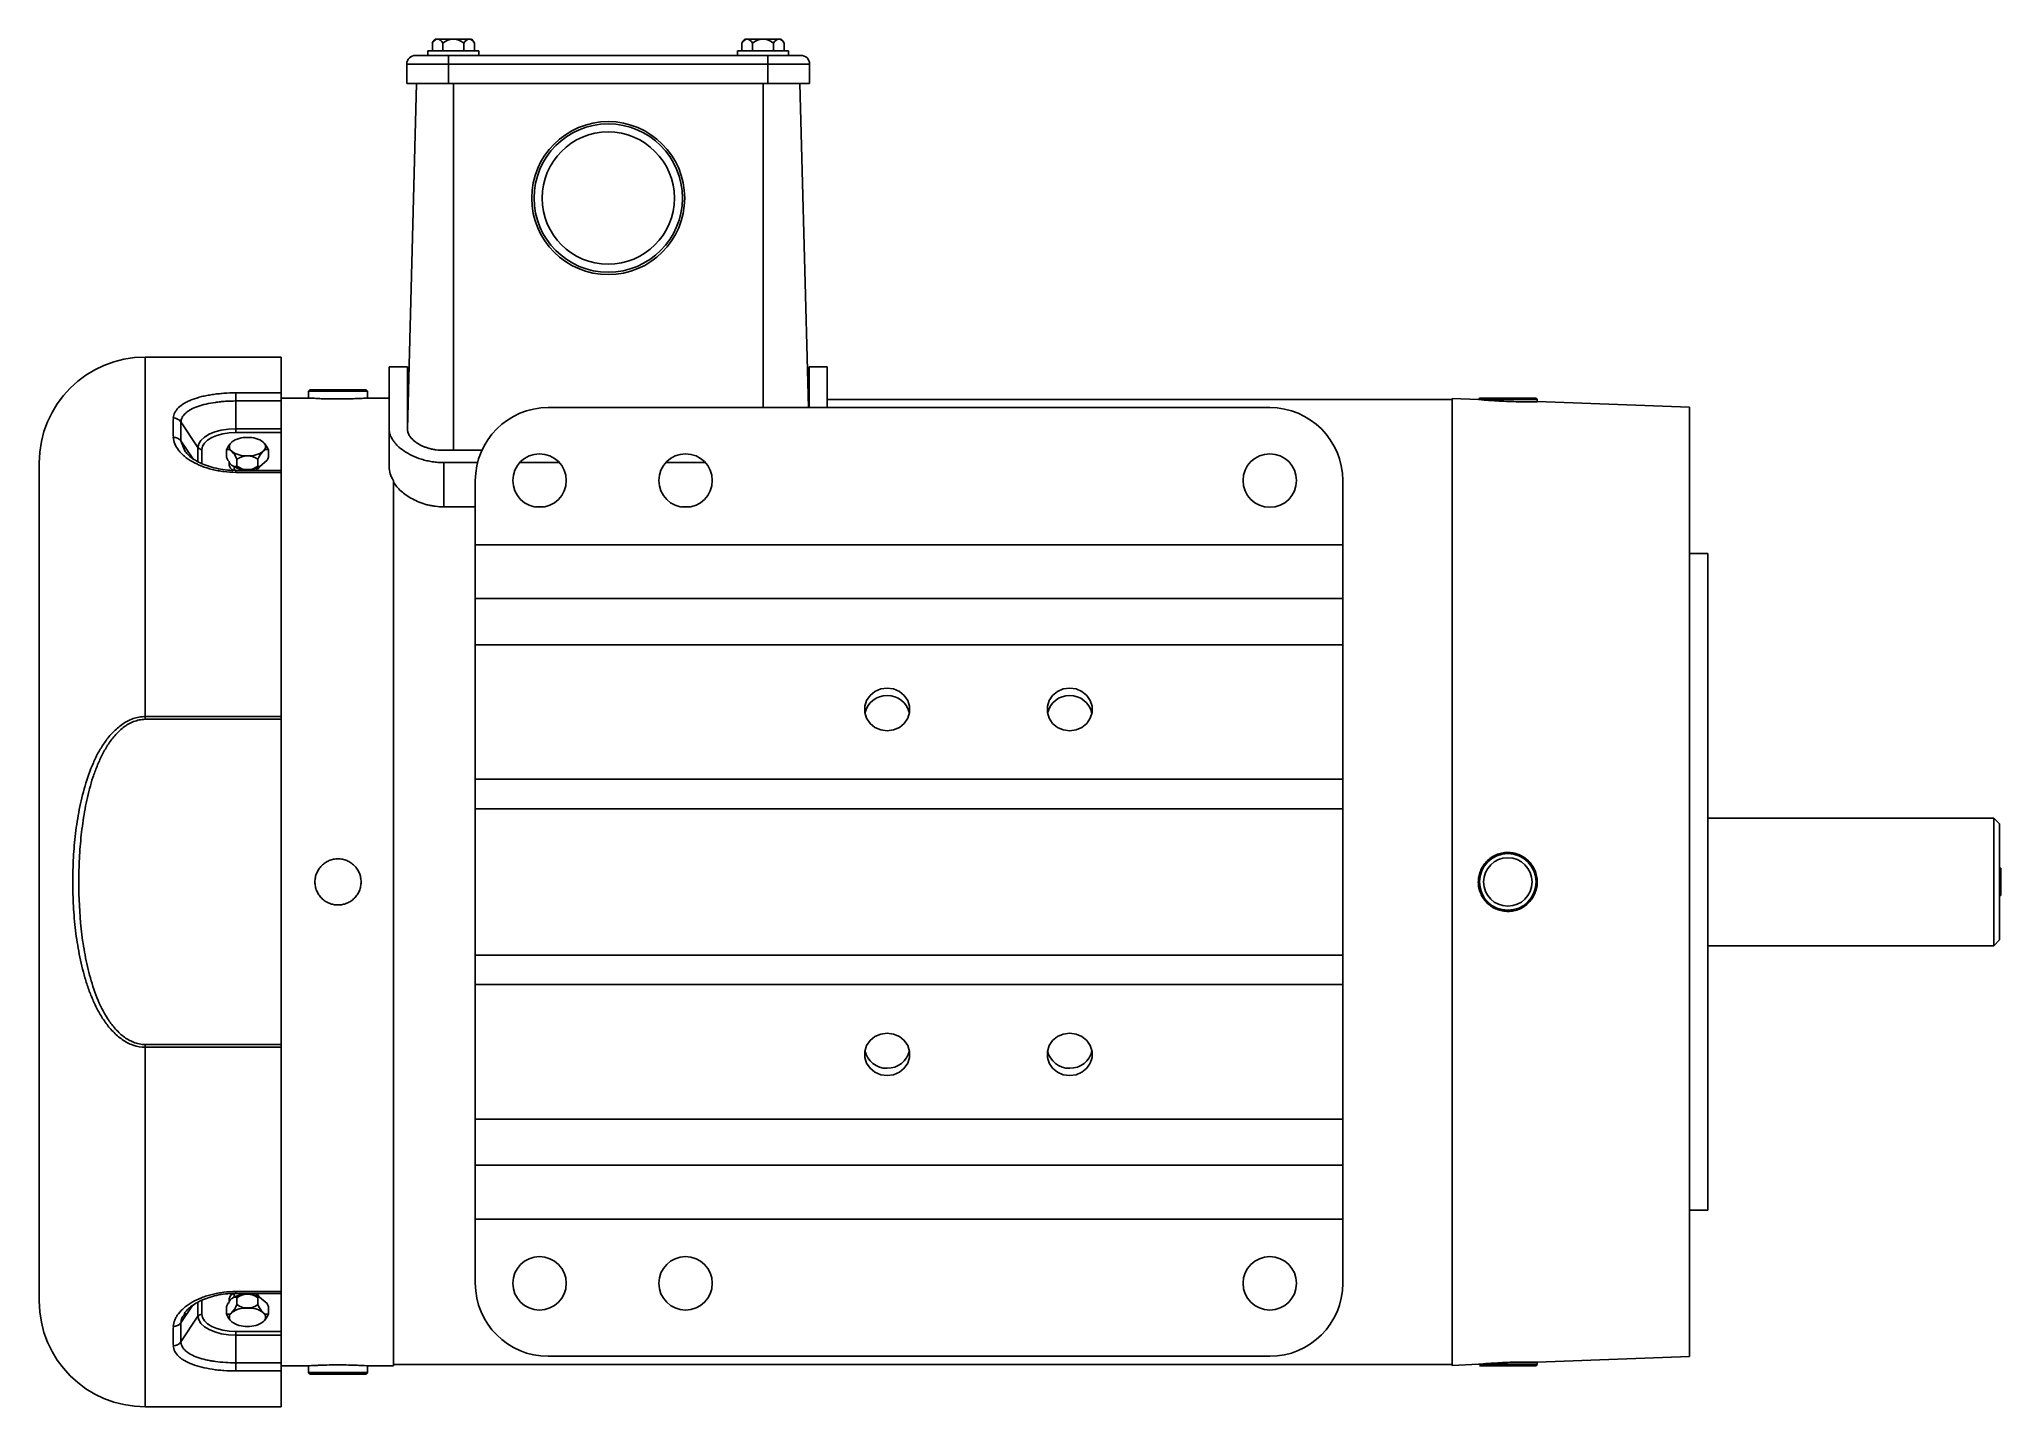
# Paper-space layout '_Bottom' of a CAD drawing. Header units: inches. Extents: x -6.1 to 7.4, y -3.6 to 5.8.
import ezdxf

# ---------------------------------------------------------------- set-up
doc = ezdxf.new("R2010")
doc.units = ezdxf.units.IN
doc.header["$MEASUREMENT"] = 0

psp = doc.layouts.new('_Bottom')

# ---------------------------------------------------------------- linework, layer by layer
at = {"color": 7, "linetype": 'Continuous', "lineweight": 25}
for p, q in [((-3.474, 5.663), (-0.836, 5.663)), ((-3.389, 5.694), (-3.389, 5.663)), ((-3.041, 5.694), (-3.389, 5.694)), ((-3.359, 5.747), (-3.359, 5.694)), ((-3.34, 5.773), (-3.09, 5.773)), ((-3.287, 5.747), (-3.287, 5.694)), ((-3.248, 5.47), (-3.248, 5.663)), ((-3.143, 5.747), (-3.143, 5.694)), ((-3.071, 5.747), (-3.071, 5.694)), ((-3.041, 5.663), (-3.041, 5.694)), ((-1.269, 5.694), (-1.269, 5.663)), ((-0.921, 5.694), (-1.269, 5.694)), ((-1.239, 5.747), (-1.239, 5.694)), ((-1.22, 5.773), (-0.97, 5.773)), ((-1.167, 5.747), (-1.167, 5.694)), ((-1.062, 5.47), (-1.062, 5.663)), ((-1.023, 5.747), (-1.023, 5.694)), ((-0.951, 5.747), (-0.951, 5.694)), ((-0.921, 5.663), (-0.921, 5.694)), ((-0.777, 5.603), (-3.534, 5.603)), ((-3.534, 5.47), (-3.534, 5.603)), ((-0.777, 5.47), (-0.777, 5.603)), ((-3.534, 5.47), (-0.777, 5.47)), ((-3.53, 3.102), (-3.467, 5.47)), ((-3.215, 2.957), (-3.215, 5.47)), ((-1.095, 3.25), (-1.095, 5.47)), ((-0.784, 3.25), (-0.843, 5.47)), ((-4.395, 3.596), (-5.325, 3.596)), ((-5.325, 3.596), (-5.325, 1.114)), ((-4.395, -3.596), (-4.395, 3.596)), ((-3.53, 3.53), (-3.655, 3.53)), ((-3.655, 3.53), (-3.655, 2.843)), ((-3.53, 3.53), (-3.53, 3.103)), ((-0.655, 3.53), (-0.78, 3.53)), ((-0.78, 3.53), (-0.78, 3.25)), ((-0.655, 3.53), (-0.655, 3.25)), ((-4.198, 3.372), (-4.207, 3.362)), ((-4.207, 3.362), (-4.207, 3.315)), ((-3.803, 3.362), (-4.207, 3.362)), ((-4.198, 3.372), (-3.813, 3.372)), ((-3.803, 3.362), (-3.813, 3.372)), ((-3.803, 3.315), (-3.803, 3.362)), ((-4.705, 3.35), (-4.395, 3.35)), ((-4.705, 3.35), (-4.705, 3.079)), ((-4.395, 3.295), (-4.705, 3.295)), ((-4.204, 3.315), (-4.395, 3.315)), ((-3.655, 3.315), (-3.806, 3.315)), ((-3.523, 3.34), (-3.53, 3.34)), ((-2.565, 3.25), (2.375, 3.25)), ((-0.78, 3.34), (-0.787, 3.34)), ((3.625, 3.306), (-0.655, 3.306)), ((3.804, 3.305), (3.625, 3.312)), ((3.625, 3.312), (3.625, -3.312)), ((3.812, 3.315), (3.803, 3.306)), ((4.207, 3.305), (3.804, 3.305)), ((3.812, 3.315), (4.198, 3.315)), ((4.207, 3.305), (4.198, 3.315)), ((5.25, 3.252), (4.205, 3.291)), ((4.207, 3.29), (4.207, 3.305)), ((5.25, -3.252), (5.25, 3.252)), ((-5.081, 3.151), (-4.964, 2.976)), ((-4.705, 3.105), (-4.395, 3.105)), ((-5.081, 3.021), (-5.055, 2.953)), ((-5.081, 3.021), (-5, 2.901)), ((-4.964, 2.879), (-4.964, 2.976)), ((-4.938, 2.963), (-4.938, 2.867)), ((-4.769, 2.959), (-4.769, 2.91)), ((-4.395, 3.079), (-4.705, 3.079)), ((-4.481, 2.959), (-4.481, 2.91)), ((-3.02, 2.957), (-3.28, 2.957)), ((-6.051, -2.87), (-6.051, 2.87)), ((-4.75, 2.881), (-4.759, 2.889)), ((-4.75, 2.881), (-4.75, 2.855)), ((-4.715, 2.844), (-4.715, 2.822)), ((-4.697, 2.896), (-4.697, 2.848)), ((-4.553, 2.896), (-4.553, 2.848)), ((-4.542, 2.844), (-4.491, 2.889)), ((-4.542, 2.844), (-4.542, 2.844)), ((-3.05, 2.873), (-3.28, 2.873)), ((-3.28, 2.873), (-3.28, 2.57)), ((-2.49, 2.873), (-2.76, 2.873)), ((-1.49, 2.873), (-1.76, 2.873)), ((-4.395, 2.819), (-4.705, 2.819)), ((-4.705, 2.819), (-4.705, 2.806)), ((-4.395, 2.806), (-4.705, 2.806)), ((-3.625, 2.749), (-3.625, -3.315)), ((-3.065, 2.75), (-3.065, -2.75)), ((2.875, 2.75), (2.875, -2.75)), ((-3.28, 2.57), (-3.065, 2.57)), ((-2.653, 2.57), (-2.597, 2.57)), ((-1.653, 2.57), (-1.597, 2.57)), ((-3.065, 2.31), (2.875, 2.31)), ((5.375, 2.249), (5.25, 2.249)), ((5.375, -2.249), (5.375, 2.249)), ((-3.065, 1.941), (2.875, 1.941)), ((-3.065, 1.625), (2.875, 1.625)), ((-5.325, 1.133), (-4.395, 1.133)), ((-4.395, 1.114), (-5.325, 1.114)), ((-3.065, 0.703), (2.875, 0.703)), ((-3.065, 0.501), (2.875, 0.501)), ((7.332, 0.437), (5.375, 0.437)), ((7.372, 0.397), (7.332, 0.437)), ((7.332, -0.437), (7.332, 0.437)), ((7.372, 0.397), (7.372, -0.397)), ((7.372, 0.094), (7.38, 0.094)), ((7.38, 0.094), (7.38, -0.094)), ((7.372, -0.094), (7.38, -0.094)), ((7.332, -0.437), (7.372, -0.397)), ((-3.065, -0.501), (2.875, -0.501)), ((5.375, -0.437), (7.332, -0.437)), ((-3.065, -0.703), (2.875, -0.703)), ((-5.325, -1.114), (-5.325, -3.596)), ((-5.325, -1.114), (-4.395, -1.114)), ((-4.395, -1.133), (-5.325, -1.133)), ((-3.065, -1.625), (2.875, -1.625)), ((-3.065, -1.941), (2.875, -1.941)), ((5.25, -2.249), (5.375, -2.249)), ((-3.065, -2.31), (2.875, -2.31)), ((-4.705, -2.806), (-4.395, -2.806)), ((-4.705, -2.806), (-4.705, -2.819)), ((-4.705, -2.819), (-4.395, -2.819)), ((-5.081, -3.021), (-5.001, -2.902)), ((-5.05, -2.953), (-5.055, -2.96)), ((-4.964, -2.976), (-4.964, -2.879)), ((-4.938, -2.866), (-4.938, -2.963)), ((-4.769, -2.959), (-4.769, -2.91)), ((-4.75, -2.881), (-4.759, -2.889)), ((-4.75, -2.881), (-4.75, -2.855)), ((-4.715, -2.822), (-4.715, -2.844)), ((-4.697, -2.896), (-4.697, -2.848)), ((-4.553, -2.896), (-4.553, -2.848)), ((-4.542, -2.844), (-4.491, -2.889)), ((-4.542, -2.844), (-4.542, -2.844)), ((-4.481, -2.959), (-4.481, -2.91)), ((-5.081, -3.151), (-4.964, -2.976)), ((-4.705, -3.079), (-4.395, -3.079)), ((-4.705, -3.35), (-4.705, -3.079)), ((-4.395, -3.105), (-4.705, -3.105)), ((-4.705, -3.295), (-4.395, -3.295)), ((-4.395, -3.35), (-4.705, -3.35)), ((-4.395, -3.315), (-4.204, -3.315)), ((-4.207, -3.315), (-4.207, -3.362)), ((-3.806, -3.315), (-3.625, -3.315)), ((-3.803, -3.362), (-3.803, -3.315)), ((-3.625, -3.306), (3.625, -3.306)), ((-2.565, -3.25), (2.375, -3.25)), ((3.625, -3.312), (3.804, -3.305)), ((3.804, -3.305), (4.207, -3.305)), ((4.198, -3.315), (3.812, -3.315)), ((4.198, -3.315), (4.207, -3.305)), ((4.206, -3.29), (5.25, -3.252)), ((4.207, -3.305), (4.207, -3.29)), ((-4.207, -3.362), (-4.198, -3.372)), ((-4.207, -3.362), (-3.803, -3.362)), ((-3.813, -3.372), (-4.198, -3.372)), ((-3.813, -3.372), (-3.803, -3.362)), ((-5.325, -3.596), (-4.395, -3.596))]:
    psp.add_line(p, q, dxfattribs=at)
at = {"color": 7, "linetype": 'Continuous', "lineweight": 25, "flags": 128}
for points in [[(-4.964, 2.976), (-4.959, 3.001), (-4.944, 3.025), (-4.92, 3.048), (-4.888, 3.067), (-4.849, 3.083), (-4.804, 3.095), (-4.755, 3.103), (-4.705, 3.105)], [(-4.705, 3.079), (-4.75, 3.077), (-4.794, 3.07), (-4.834, 3.059), (-4.87, 3.045), (-4.898, 3.027), (-4.92, 3.007), (-4.933, 2.985), (-4.938, 2.963)], [(-4.569, 2.819), (-4.557, 2.827), (-4.542, 2.844)], [(-0.245, 1.036), (-0.201, 1.042), (-0.161, 1.059), (-0.128, 1.086), (-0.104, 1.121), (-0.092, 1.161), (-0.092, 1.203), (-0.104, 1.242), (-0.128, 1.277), (-0.161, 1.304), (-0.201, 1.322), (-0.245, 1.327), (-0.289, 1.322), (-0.329, 1.304), (-0.362, 1.277), (-0.386, 1.242), (-0.398, 1.203), (-0.398, 1.161), (-0.386, 1.121), (-0.362, 1.086), (-0.329, 1.059), (-0.289, 1.042), (-0.245, 1.036)], [(1.005, 1.036), (1.049, 1.042), (1.089, 1.059), (1.122, 1.086), (1.146, 1.121), (1.158, 1.161), (1.158, 1.203), (1.146, 1.242), (1.122, 1.277), (1.089, 1.304), (1.049, 1.322), (1.005, 1.327), (0.961, 1.322), (0.921, 1.304), (0.888, 1.277), (0.864, 1.242), (0.852, 1.203), (0.852, 1.161), (0.864, 1.121), (0.888, 1.086), (0.921, 1.059), (0.961, 1.042), (1.005, 1.036)], [(-0.245, -1.327), (-0.289, -1.322), (-0.329, -1.304), (-0.362, -1.277), (-0.386, -1.242), (-0.398, -1.203), (-0.398, -1.161), (-0.386, -1.121), (-0.362, -1.086), (-0.329, -1.059), (-0.289, -1.042), (-0.245, -1.036), (-0.201, -1.042), (-0.161, -1.059), (-0.128, -1.086), (-0.104, -1.121), (-0.092, -1.161), (-0.092, -1.203), (-0.104, -1.242), (-0.128, -1.277), (-0.161, -1.304), (-0.201, -1.322), (-0.245, -1.327)], [(1.005, -1.327), (0.961, -1.322), (0.921, -1.304), (0.888, -1.277), (0.864, -1.242), (0.852, -1.203), (0.852, -1.161), (0.864, -1.121), (0.888, -1.086), (0.921, -1.059), (0.961, -1.042), (1.005, -1.036), (1.049, -1.042), (1.089, -1.059), (1.122, -1.086), (1.146, -1.121), (1.158, -1.161), (1.158, -1.203), (1.146, -1.242), (1.122, -1.277), (1.089, -1.304), (1.049, -1.322), (1.005, -1.327)], [(-4.569, -2.819), (-4.557, -2.827), (-4.542, -2.844)], [(-4.705, -3.105), (-4.755, -3.103), (-4.804, -3.095), (-4.849, -3.083), (-4.888, -3.067), (-4.92, -3.048), (-4.944, -3.025), (-4.959, -3.001), (-4.964, -2.976)], [(-4.938, -2.963), (-4.933, -2.985), (-4.92, -3.007), (-4.898, -3.027), (-4.87, -3.045), (-4.834, -3.059), (-4.794, -3.07), (-4.75, -3.077), (-4.705, -3.079)]]:
    psp.add_lwpolyline(points, dxfattribs=at)
at = {"color": 7, "linetype": 'Continuous', "lineweight": 25}
for centre, radius in [((-2.155, 4.685), 0.524), ((-2.155, 4.685), 0.508), ((-2.155, 4.685), 0.453), ((-2.625, 2.75), 0.183), ((-1.625, 2.75), 0.183), ((2.375, 2.75), 0.183), ((4.005, 0), 0.194), ((4.005, 0), 0.166), ((-2.625, -2.75), 0.183), ((-1.625, -2.75), 0.183), ((2.375, -2.75), 0.183)]:
    psp.add_circle(centre, radius, dxfattribs=at)
for centre, radius, start, end in [((-3.474, 5.603), 0.06, 90, 180), ((-3.215, 5.663), 0.167, 138.6522, 150.0945), ((-3.318, 5.729), 0.0453, 96.9616, 156.6167), ((-3.329, 5.729), 0.0453, 23.3833, 83.0384), ((-3.215, 5.663), 0.11, 48.9984, 131.0016), ((-3.101, 5.729), 0.0453, 96.9616, 156.6167), ((-3.112, 5.729), 0.0453, 23.3833, 83.0384), ((-3.215, 5.663), 0.167, 29.9055, 41.3478), ((-1.095, 5.663), 0.167, 138.6522, 150.0945), ((-1.198, 5.729), 0.0453, 96.9616, 156.6167), ((-1.209, 5.729), 0.0453, 23.3833, 83.0384), ((-1.095, 5.663), 0.11, 48.9984, 131.0016), ((-0.981, 5.729), 0.0453, 96.9616, 156.6167), ((-0.992, 5.729), 0.0453, 23.3833, 83.0384), ((-1.095, 5.663), 0.167, 29.9055, 41.3478), ((-0.836, 5.603), 0.06, 0, 90), ((-5.325, 2.87), 0.726, 90, 180), ((-2.565, 2.75), 0.5, 90, 180), ((2.375, 2.75), 0.5, 0, 90), ((-3.552, 3.112), 1.582, 177.6056, 182.3944), ((-5.132, 3.116), 0.0624, 34.5175, 90.484), ((-3.552, 3.086), 1.53, 177.565, 182.435), ((-5.13, 2.984), 0.0618, 36.6741, 92.2212), ((-4.938, 2.994), 0.0311, 215.5649, 271.305), ((-4.628, 2.905), 0.151, 134.0284, 159.0694), ((-4.756, 2.932), 0.0302, 39.9592, 115.3998), ((-4.711, 2.982), 0.0381, 124.9588, 235.0412), ((-4.634, 2.872), 0.173, 87.0645, 125.1397), ((-4.616, 2.872), 0.173, 54.8603, 92.9355), ((-4.539, 2.982), 0.0381, 304.9588, 55.0412), ((-4.622, 2.905), 0.151, 20.9306, 45.9716), ((-4.494, 2.932), 0.0302, 64.6002, 140.0408), ((-4.575, 2.992), 0.211, 202.7491, 209.3205), ((-4.663, 2.934), 0.106, 214.4626, 228.2445), ((-4.701, 2.865), 0.0501, 191.2129, 245.1104), ((-4.634, 3.092), 0.173, 234.8603, 272.9355), ((-4.838, 2.842), 0.151, 20.9306, 45.9716), ((-4.71, 2.875), 0.0302, 219.9592, 295.3998), ((-4.634, 2.997), 0.173, 234.8603, 272.9355), ((-4.626, 2.799), 0.12, 89.5642, 126.3204), ((-4.626, 2.945), 0.12, 233.6796, 270.4358), ((-4.616, 3.092), 0.173, 267.0645, 305.1397), ((-4.624, 2.799), 0.12, 53.6796, 90.4358), ((-4.624, 2.945), 0.12, 269.5642, 306.3204), ((-4.622, 3.036), 0.211, 269.1526, 291.2625), ((-4.412, 2.842), 0.151, 134.0284, 159.0694), ((-4.541, 2.865), 0.021, 237.1331, 267.888), ((-4.675, 2.992), 0.211, 330.6795, 337.2509), ((-0.245, 1.122), 0.156, 12.7999, 167.2001), ((1.005, 1.122), 0.156, 12.7999, 167.2001), ((-0.248, -1.124), 0.153, 192.3435, 271.2464), ((-0.241, -1.124), 0.152, 268.5426, 347.8675), ((1.002, -1.124), 0.153, 192.3435, 271.2464), ((1.009, -1.124), 0.152, 268.5426, 347.8675), ((-4.701, -2.865), 0.0501, 114.9902, 168.8071), ((-2.565, -2.75), 0.5, 180, 270), ((2.375, -2.75), 0.5, 270, 0), ((-5.325, -2.87), 0.726, 180, 270), ((-4.575, -2.992), 0.211, 150.6795, 157.2509), ((-4.756, -2.932), 0.0302, 244.6002, 320.0408), ((-4.663, -2.934), 0.106, 131.7555, 145.5374), ((-4.711, -2.982), 0.0381, 124.9588, 235.0412), ((-4.634, -2.997), 0.173, 87.0645, 125.1397), ((-4.71, -2.875), 0.0302, 64.6002, 140.0408), ((-4.838, -2.842), 0.151, 314.0284, 339.0694), ((-4.634, -3.092), 0.173, 87.0645, 125.1397), ((-4.626, -2.945), 0.12, 89.5642, 126.3204), ((-4.626, -2.799), 0.12, 233.6796, 270.4358), ((-4.624, -2.945), 0.12, 53.6796, 90.4358), ((-4.622, -3.036), 0.211, 68.7375, 90.8474), ((-4.624, -2.799), 0.12, 269.5642, 306.3204), ((-4.616, -3.092), 0.173, 54.8603, 92.9355), ((-4.541, -2.865), 0.021, 92.112, 122.8669), ((-4.412, -2.842), 0.151, 200.9306, 225.9716), ((-4.539, -2.982), 0.0381, 304.9588, 55.0412), ((-4.494, -2.932), 0.0302, 219.9592, 295.3998), ((-4.675, -2.992), 0.211, 22.7491, 29.3205), ((-3.552, -3.112), 1.582, 177.6056, 182.3944), ((-5.13, -2.984), 0.0618, 267.7788, 323.3259), ((-3.552, -3.086), 1.53, 177.565, 182.435), ((-4.938, -2.994), 0.0311, 88.695, 144.4351), ((-4.628, -2.905), 0.151, 200.9306, 225.9716), ((-4.634, -2.872), 0.173, 234.8603, 272.9355), ((-4.616, -2.872), 0.173, 267.0645, 305.1397), ((-4.622, -2.905), 0.151, 314.0284, 339.0694), ((-5.132, -3.116), 0.0624, 269.516, 325.4825)]:
    psp.add_arc(centre, radius, start, end, dxfattribs=at)
for points, knots in [([(-5.133, 3.178), (-5.132, 3.191), (-5.129, 3.204), (-5.12, 3.221), (-5.116, 3.227), (-5.108, 3.239), (-5.103, 3.244), (-5.086, 3.26), (-5.072, 3.27), (-5.049, 3.284), (-5.04, 3.289), (-5.022, 3.297), (-5.013, 3.301), (-4.984, 3.312), (-4.962, 3.319), (-4.927, 3.328), (-4.915, 3.33), (-4.891, 3.335), (-4.866, 3.339), (-4.841, 3.343), (-4.814, 3.345), (-4.801, 3.347), (-4.76, 3.35), (-4.733, 3.35), (-4.705, 3.35)], [0, 0, 0, 0, 0.125, 0.125, 0.1875, 0.1875, 0.25, 0.25, 0.375, 0.375, 0.4375, 0.4375, 0.5, 0.5, 0.625, 0.625, 0.6875, 0.6875, 0.75, 0.8125, 0.8125, 0.875, 0.875, 1, 1, 1, 1]), ([(-4.705, 3.295), (-4.729, 3.295), (-4.753, 3.294), (-4.788, 3.292), (-4.799, 3.291), (-4.822, 3.288), (-4.834, 3.287), (-4.867, 3.282), (-4.888, 3.279), (-4.929, 3.269), (-4.948, 3.264), (-4.983, 3.252), (-4.998, 3.245), (-5.019, 3.233), (-5.026, 3.229), (-5.038, 3.221), (-5.043, 3.217), (-5.058, 3.203), (-5.066, 3.194), (-5.077, 3.173), (-5.08, 3.162), (-5.081, 3.151)], [0, 0, 0, 0, 0.125, 0.125, 0.1875, 0.1875, 0.25, 0.25, 0.375, 0.375, 0.5, 0.5, 0.625, 0.625, 0.6875, 0.6875, 0.75, 0.75, 0.875, 0.875, 1, 1, 1, 1]), ([(-4.146, 3.312), (-4.161, 3.313), (-4.189, 3.314), (-4.207, 3.315), (-4.205, 3.315), (-4.204, 3.315)], [0, 0, 0, 0, 0.424038, 0.848098, 1, 1, 1, 1]), ([(-3.806, 3.315), (-3.805, 3.315), (-3.802, 3.315), (-3.821, 3.314), (-3.859, 3.312), (-3.915, 3.31), (-3.982, 3.309), (-4.05, 3.309), (-4.107, 3.31), (-4.135, 3.311), (-4.146, 3.312)], [0, 0, 0, 0, 0.046743, 0.19008, 0.33352, 0.477235, 0.621017, 0.764615, 0.908115, 1, 1, 1, 1]), ([(4.205, 3.29), (4.205, 3.29), (4.208, 3.29), (4.191, 3.29), (4.153, 3.289), (4.096, 3.289), (4.03, 3.291), (3.961, 3.293), (3.904, 3.297), (3.857, 3.3), (3.821, 3.303), (3.807, 3.305), (3.804, 3.305), (3.804, 3.305)], [0, 0, 0, 0, 0.032949, 0.143647, 0.254369, 0.36514, 0.475867, 0.586548, 0.697382, 0.768849, 0.879645, 0.990456, 1, 1, 1, 1]), ([(-3.655, 3.103), (-3.655, 3.091), (-3.653, 3.078), (-3.644, 3.052), (-3.638, 3.04), (-3.625, 3.02), (-3.62, 3.014), (-3.61, 3.001), (-3.604, 2.995), (-3.585, 2.976), (-3.571, 2.964), (-3.538, 2.942), (-3.519, 2.931), (-3.479, 2.912), (-3.457, 2.903), (-3.422, 2.892), (-3.41, 2.889), (-3.385, 2.883), (-3.372, 2.881), (-3.347, 2.877), (-3.334, 2.875), (-3.307, 2.873), (-3.294, 2.873), (-3.28, 2.873)], [0, 0, 0, 0, 0.125, 0.125, 0.25, 0.25, 0.3125, 0.3125, 0.375, 0.375, 0.5, 0.5, 0.625, 0.625, 0.75, 0.75, 0.8125, 0.8125, 0.875, 0.875, 0.9375, 0.9375, 1, 1, 1, 1]), ([(-3.28, 2.957), (-3.298, 2.957), (-3.315, 2.958), (-3.341, 2.961), (-3.349, 2.963), (-3.366, 2.966), (-3.374, 2.968), (-3.39, 2.973), (-3.397, 2.975), (-3.412, 2.98), (-3.419, 2.983), (-3.439, 2.992), (-3.451, 2.999), (-3.468, 3.01), (-3.473, 3.013), (-3.483, 3.021), (-3.488, 3.025), (-3.5, 3.037), (-3.507, 3.045), (-3.519, 3.061), (-3.523, 3.07), (-3.529, 3.087), (-3.53, 3.095), (-3.53, 3.103)], [0, 0, 0, 0, 0.125, 0.125, 0.1875, 0.1875, 0.25, 0.25, 0.3125, 0.3125, 0.375, 0.375, 0.5, 0.5, 0.5625, 0.5625, 0.625, 0.625, 0.75, 0.75, 0.875, 0.875, 1, 1, 1, 1]), ([(-4.705, 2.806), (-4.733, 2.806), (-4.76, 2.808), (-4.8, 2.813), (-4.813, 2.815), (-4.84, 2.819), (-4.853, 2.822), (-4.891, 2.832), (-4.915, 2.84), (-4.961, 2.858), (-4.983, 2.868), (-5.023, 2.891), (-5.041, 2.903), (-5.064, 2.923), (-5.072, 2.93), (-5.085, 2.944), (-5.091, 2.951), (-5.108, 2.972), (-5.117, 2.987), (-5.129, 3.016), (-5.132, 3.031), (-5.133, 3.046)], [0, 0, 0, 0, 0.125, 0.125, 0.1875, 0.1875, 0.25, 0.25, 0.375, 0.375, 0.5, 0.5, 0.625, 0.625, 0.6875, 0.6875, 0.75, 0.75, 0.875, 0.875, 1, 1, 1, 1]), ([(-4.705, 2.82), (-4.713, 2.82), (-4.743, 2.819), (-4.794, 2.825), (-4.855, 2.836), (-4.911, 2.854), (-4.961, 2.876), (-5.003, 2.901), (-5.035, 2.928), (-5.048, 2.945), (-5.055, 2.953)], [0, 0, 0, 0, 0.05346, 0.192679, 0.331812, 0.470441, 0.608104, 0.74382, 0.877582, 1, 1, 1, 1]), ([(-3.655, 2.843), (-3.655, 2.828), (-3.652, 2.812), (-3.642, 2.781), (-3.635, 2.765), (-3.625, 2.749)], [0, 0, 0, 0, 0.5, 0.5, 1, 1, 1, 1]), ([(-3.28, 2.57), (-3.3, 2.57), (-3.32, 2.571), (-3.349, 2.575), (-3.358, 2.576), (-3.377, 2.58), (-3.387, 2.582), (-3.414, 2.589), (-3.432, 2.595), (-3.465, 2.608), (-3.481, 2.616), (-3.526, 2.64), (-3.551, 2.658), (-3.595, 2.697), (-3.612, 2.718), (-3.625, 2.739)], [0, 0, 0, 0, 0.125, 0.125, 0.1875, 0.1875, 0.25, 0.25, 0.375, 0.375, 0.5, 0.5, 0.75, 0.75, 1, 1, 1, 1]), ([(-5.325, -1.133), (-5.353, -1.133), (-5.381, -1.128), (-5.435, -1.109), (-5.459, -1.096), (-5.494, -1.072), (-5.505, -1.063), (-5.526, -1.045), (-5.536, -1.035), (-5.565, -1.005), (-5.583, -0.984), (-5.615, -0.938), (-5.63, -0.914), (-5.657, -0.865), (-5.669, -0.84), (-5.692, -0.789), (-5.702, -0.764), (-5.721, -0.711), (-5.73, -0.684), (-5.753, -0.604), (-5.766, -0.55), (-5.787, -0.441), (-5.796, -0.387), (-5.809, -0.277), (-5.813, -0.222), (-5.82, -0.111), (-5.821, -0.055), (-5.821, 0.056), (-5.82, 0.111), (-5.813, 0.222), (-5.809, 0.277), (-5.796, 0.386), (-5.787, 0.441), (-5.766, 0.55), (-5.753, 0.604), (-5.722, 0.711), (-5.703, 0.764), (-5.669, 0.841), (-5.657, 0.866), (-5.63, 0.915), (-5.615, 0.938), (-5.591, 0.972), (-5.583, 0.983), (-5.565, 1.005), (-5.555, 1.016), (-5.526, 1.046), (-5.505, 1.064), (-5.47, 1.088), (-5.458, 1.096), (-5.434, 1.108), (-5.421, 1.114), (-5.395, 1.123), (-5.381, 1.127), (-5.353, 1.131), (-5.339, 1.133), (-5.325, 1.133)], [0, 0, 0, 0, 0.03125, 0.03125, 0.0625, 0.0625, 0.078125, 0.078125, 0.09375, 0.09375, 0.125, 0.125, 0.15625, 0.15625, 0.1875, 0.1875, 0.21875, 0.21875, 0.25, 0.25, 0.3125, 0.3125, 0.375, 0.375, 0.4375, 0.4375, 0.5, 0.5, 0.5625, 0.5625, 0.625, 0.625, 0.6875, 0.6875, 0.75, 0.75, 0.8125, 0.8125, 0.84375, 0.84375, 0.875, 0.875, 0.890625, 0.890625, 0.90625, 0.90625, 0.9375, 0.9375, 0.953125, 0.953125, 0.96875, 0.96875, 0.984375, 0.984375, 1, 1, 1, 1]), ([(-5.325, 1.114), (-5.339, 1.114), (-5.352, 1.112), (-5.379, 1.107), (-5.392, 1.103), (-5.417, 1.094), (-5.43, 1.088), (-5.453, 1.074), (-5.465, 1.066), (-5.497, 1.041), (-5.516, 1.022), (-5.552, 0.981), (-5.568, 0.959), (-5.597, 0.914), (-5.61, 0.89), (-5.634, 0.842), (-5.645, 0.817), (-5.665, 0.767), (-5.675, 0.742), (-5.692, 0.69), (-5.699, 0.664), (-5.72, 0.586), (-5.731, 0.534), (-5.75, 0.428), (-5.757, 0.375), (-5.769, 0.269), (-5.773, 0.215), (-5.779, 0.107), (-5.78, 0.053), (-5.78, -0.108), (-5.775, -0.215), (-5.758, -0.374), (-5.75, -0.427), (-5.736, -0.507), (-5.731, -0.533), (-5.719, -0.586), (-5.713, -0.612), (-5.692, -0.691), (-5.676, -0.742), (-5.635, -0.843), (-5.611, -0.891), (-5.568, -0.959), (-5.552, -0.98), (-5.526, -1.011), (-5.516, -1.021), (-5.497, -1.04), (-5.487, -1.049), (-5.465, -1.066), (-5.454, -1.074), (-5.43, -1.087), (-5.418, -1.093), (-5.392, -1.103), (-5.379, -1.107), (-5.353, -1.112), (-5.339, -1.114), (-5.325, -1.114)], [0, 0, 0, 0, 0.015625, 0.015625, 0.03125, 0.03125, 0.046875, 0.046875, 0.0625, 0.0625, 0.09375, 0.09375, 0.125, 0.125, 0.15625, 0.15625, 0.1875, 0.1875, 0.21875, 0.21875, 0.25, 0.25, 0.3125, 0.3125, 0.375, 0.375, 0.4375, 0.4375, 0.5, 0.5, 0.625, 0.625, 0.6875, 0.6875, 0.71875, 0.71875, 0.75, 0.75, 0.8125, 0.8125, 0.875, 0.875, 0.90625, 0.90625, 0.921875, 0.921875, 0.9375, 0.9375, 0.953125, 0.953125, 0.96875, 0.96875, 0.984375, 0.984375, 1, 1, 1, 1]), ([(-4.005, -0.158), (-4.015, -0.158), (-4.026, -0.157), (-4.046, -0.153), (-4.056, -0.15), (-4.075, -0.142), (-4.084, -0.137), (-4.101, -0.126), (-4.109, -0.119), (-4.124, -0.104), (-4.131, -0.096), (-4.142, -0.079), (-4.147, -0.07), (-4.155, -0.051), (-4.158, -0.041), (-4.162, -0.021), (-4.163, -0.01), (-4.163, 0.01), (-4.162, 0.021), (-4.158, 0.041), (-4.155, 0.051), (-4.147, 0.07), (-4.142, 0.079), (-4.131, 0.096), (-4.124, 0.104), (-4.109, 0.119), (-4.101, 0.126), (-4.084, 0.137), (-4.075, 0.142), (-4.056, 0.15), (-4.046, 0.153), (-4.026, 0.157), (-4.015, 0.158), (-3.995, 0.158), (-3.984, 0.157), (-3.964, 0.153), (-3.954, 0.15), (-3.935, 0.142), (-3.926, 0.137), (-3.909, 0.126), (-3.901, 0.119), (-3.886, 0.105), (-3.879, 0.096), (-3.868, 0.079), (-3.863, 0.07), (-3.855, 0.051), (-3.852, 0.041), (-3.848, 0.021), (-3.847, 0.011), (-3.847, -0.01), (-3.848, -0.021), (-3.852, -0.041), (-3.855, -0.051), (-3.863, -0.07), (-3.868, -0.079), (-3.879, -0.096), (-3.886, -0.104), (-3.9, -0.119), (-3.908, -0.125), (-3.926, -0.137), (-3.935, -0.142), (-3.954, -0.15), (-3.964, -0.153), (-3.984, -0.157), (-3.995, -0.158), (-4.005, -0.158)], [0, 0, 0, 0, 0.03125, 0.03125, 0.0625, 0.0625, 0.09375, 0.09375, 0.125, 0.125, 0.15625, 0.15625, 0.1875, 0.1875, 0.21875, 0.21875, 0.25, 0.25, 0.28125, 0.28125, 0.3125, 0.3125, 0.34375, 0.34375, 0.375, 0.375, 0.40625, 0.40625, 0.4375, 0.4375, 0.46875, 0.46875, 0.5, 0.5, 0.53125, 0.53125, 0.5625, 0.5625, 0.59375, 0.59375, 0.625, 0.625, 0.65625, 0.65625, 0.6875, 0.6875, 0.71875, 0.71875, 0.75, 0.75, 0.78125, 0.78125, 0.8125, 0.8125, 0.84375, 0.84375, 0.875, 0.875, 0.90625, 0.90625, 0.9375, 0.9375, 0.96875, 0.96875, 1, 1, 1, 1]), ([(3.864, -0.145), (3.874, -0.154), (3.884, -0.162), (3.9, -0.173), (3.906, -0.176), (3.918, -0.182), (3.924, -0.185), (3.942, -0.192), (3.955, -0.196), (3.981, -0.201), (3.994, -0.202), (4.021, -0.202), (4.034, -0.2), (4.06, -0.195), (4.072, -0.191), (4.097, -0.18), (4.108, -0.174), (4.13, -0.159), (4.14, -0.15), (4.159, -0.131), (4.167, -0.121), (4.181, -0.099), (4.187, -0.087), (4.197, -0.062), (4.201, -0.05), (4.206, -0.024), (4.207, -0.011), (4.207, 0.016), (4.205, 0.029), (4.201, 0.049), (4.199, 0.055), (4.195, 0.068), (4.193, 0.074), (4.185, 0.092), (4.179, 0.104), (4.164, 0.125), (4.155, 0.136), (4.136, 0.154), (4.126, 0.162), (4.109, 0.173), (4.103, 0.176), (4.092, 0.182), (4.086, 0.185), (4.067, 0.192), (4.054, 0.196), (4.028, 0.201), (4.015, 0.202), (3.989, 0.202), (3.975, 0.2), (3.95, 0.195), (3.937, 0.191), (3.913, 0.18), (3.901, 0.174), (3.879, 0.159), (3.869, 0.15), (3.851, 0.131), (3.843, 0.121), (3.832, 0.104), (3.828, 0.099), (3.822, 0.087), (3.82, 0.081), (3.812, 0.062), (3.809, 0.05), (3.804, 0.024), (3.803, 0.01), (3.803, -0.016), (3.804, -0.029), (3.809, -0.048), (3.81, -0.055), (3.814, -0.068), (3.817, -0.074), (3.824, -0.092), (3.831, -0.103), (3.846, -0.125), (3.854, -0.135), (3.864, -0.145)], [0, 0, 0, 0, 0.03125, 0.03125, 0.046875, 0.046875, 0.0625, 0.0625, 0.09375, 0.09375, 0.125, 0.125, 0.15625, 0.15625, 0.1875, 0.1875, 0.21875, 0.21875, 0.25, 0.25, 0.28125, 0.28125, 0.3125, 0.3125, 0.34375, 0.34375, 0.375, 0.375, 0.40625, 0.40625, 0.421875, 0.421875, 0.4375, 0.4375, 0.46875, 0.46875, 0.5, 0.5, 0.53125, 0.53125, 0.546875, 0.546875, 0.5625, 0.5625, 0.59375, 0.59375, 0.625, 0.625, 0.65625, 0.65625, 0.6875, 0.6875, 0.71875, 0.71875, 0.75, 0.75, 0.78125, 0.78125, 0.796875, 0.796875, 0.8125, 0.8125, 0.84375, 0.84375, 0.875, 0.875, 0.90625, 0.90625, 0.921875, 0.921875, 0.9375, 0.9375, 0.96875, 0.96875, 1, 1, 1, 1]), ([(-5.133, -3.046), (-5.132, -3.031), (-5.129, -3.016), (-5.12, -2.994), (-5.116, -2.987), (-5.108, -2.973), (-5.103, -2.965), (-5.086, -2.944), (-5.072, -2.93), (-5.049, -2.91), (-5.04, -2.904), (-5.022, -2.891), (-5.013, -2.885), (-4.984, -2.868), (-4.962, -2.858), (-4.927, -2.844), (-4.915, -2.84), (-4.891, -2.832), (-4.866, -2.825), (-4.841, -2.82), (-4.814, -2.815), (-4.801, -2.813), (-4.76, -2.808), (-4.733, -2.806), (-4.705, -2.806)], [0, 0, 0, 0, 0.125, 0.125, 0.1875, 0.1875, 0.25, 0.25, 0.375, 0.375, 0.4375, 0.4375, 0.5, 0.5, 0.625, 0.625, 0.6875, 0.6875, 0.75, 0.8125, 0.8125, 0.875, 0.875, 1, 1, 1, 1]), ([(-5.057, -2.957), (-5.055, -2.953), (-5.047, -2.941), (-5.024, -2.918), (-4.989, -2.892), (-4.945, -2.868), (-4.894, -2.848), (-4.837, -2.832), (-4.775, -2.822), (-4.73, -2.818), (-4.707, -2.819), (-4.705, -2.819)], [0, 0, 0, 0, 0.0676864, 0.1953641, 0.3224409, 0.4527497, 0.5839234, 0.7177679, 0.8521618, 0.9879853, 1, 1, 1, 1]), ([(-5.055, -2.96), (-5.061, -2.968), (-5.078, -2.988), (-5.08, -3.008), (-5.081, -3.021)], [0, 0, 0, 0, 0.391005, 1, 1, 1, 1]), ([(-4.705, -3.35), (-4.733, -3.35), (-4.76, -3.35), (-4.8, -3.347), (-4.813, -3.345), (-4.84, -3.343), (-4.853, -3.341), (-4.891, -3.335), (-4.915, -3.33), (-4.961, -3.319), (-4.983, -3.312), (-5.023, -3.297), (-5.041, -3.289), (-5.064, -3.275), (-5.072, -3.27), (-5.085, -3.26), (-5.091, -3.255), (-5.108, -3.239), (-5.117, -3.228), (-5.129, -3.204), (-5.132, -3.191), (-5.133, -3.178)], [0, 0, 0, 0, 0.125, 0.125, 0.1875, 0.1875, 0.25, 0.25, 0.375, 0.375, 0.5, 0.5, 0.625, 0.625, 0.6875, 0.6875, 0.75, 0.75, 0.875, 0.875, 1, 1, 1, 1]), ([(-5.081, -3.151), (-5.08, -3.162), (-5.077, -3.173), (-5.069, -3.188), (-5.066, -3.193), (-5.058, -3.203), (-5.054, -3.207), (-5.039, -3.221), (-5.027, -3.229), (-4.999, -3.245), (-4.983, -3.252), (-4.948, -3.264), (-4.929, -3.269), (-4.899, -3.276), (-4.888, -3.278), (-4.867, -3.282), (-4.856, -3.284), (-4.823, -3.288), (-4.8, -3.291), (-4.753, -3.294), (-4.729, -3.295), (-4.705, -3.295)], [0, 0, 0, 0, 0.125, 0.125, 0.1875, 0.1875, 0.25, 0.25, 0.375, 0.375, 0.5, 0.5, 0.625, 0.625, 0.6875, 0.6875, 0.75, 0.75, 0.875, 0.875, 1, 1, 1, 1]), ([(-4.146, -3.312), (-4.161, -3.313), (-4.189, -3.314), (-4.207, -3.315), (-4.205, -3.315), (-4.204, -3.315)], [0, 0, 0, 0, 0.424038, 0.848098, 1, 1, 1, 1]), ([(-3.806, -3.315), (-3.805, -3.315), (-3.802, -3.315), (-3.821, -3.314), (-3.859, -3.312), (-3.915, -3.31), (-3.982, -3.309), (-4.05, -3.309), (-4.107, -3.31), (-4.135, -3.311), (-4.146, -3.312)], [0, 0, 0, 0, 0.046743, 0.19008, 0.33352, 0.477235, 0.621017, 0.764615, 0.908115, 1, 1, 1, 1]), ([(3.804, -3.305), (3.805, -3.305), (3.81, -3.305), (3.83, -3.303), (3.869, -3.299), (3.919, -3.296), (3.986, -3.292), (4.055, -3.29), (4.118, -3.289), (4.169, -3.29), (4.201, -3.29), (4.205, -3.29), (4.206, -3.29)], [0, 0, 0, 0, 0.050916, 0.161169, 0.231538, 0.342711, 0.453887, 0.564938, 0.675717, 0.786416, 0.897184, 1, 1, 1, 1])]:
    psp.add_open_spline(points, degree=3, knots=knots, dxfattribs=at)

doc.saveas('drawing.dxf')
